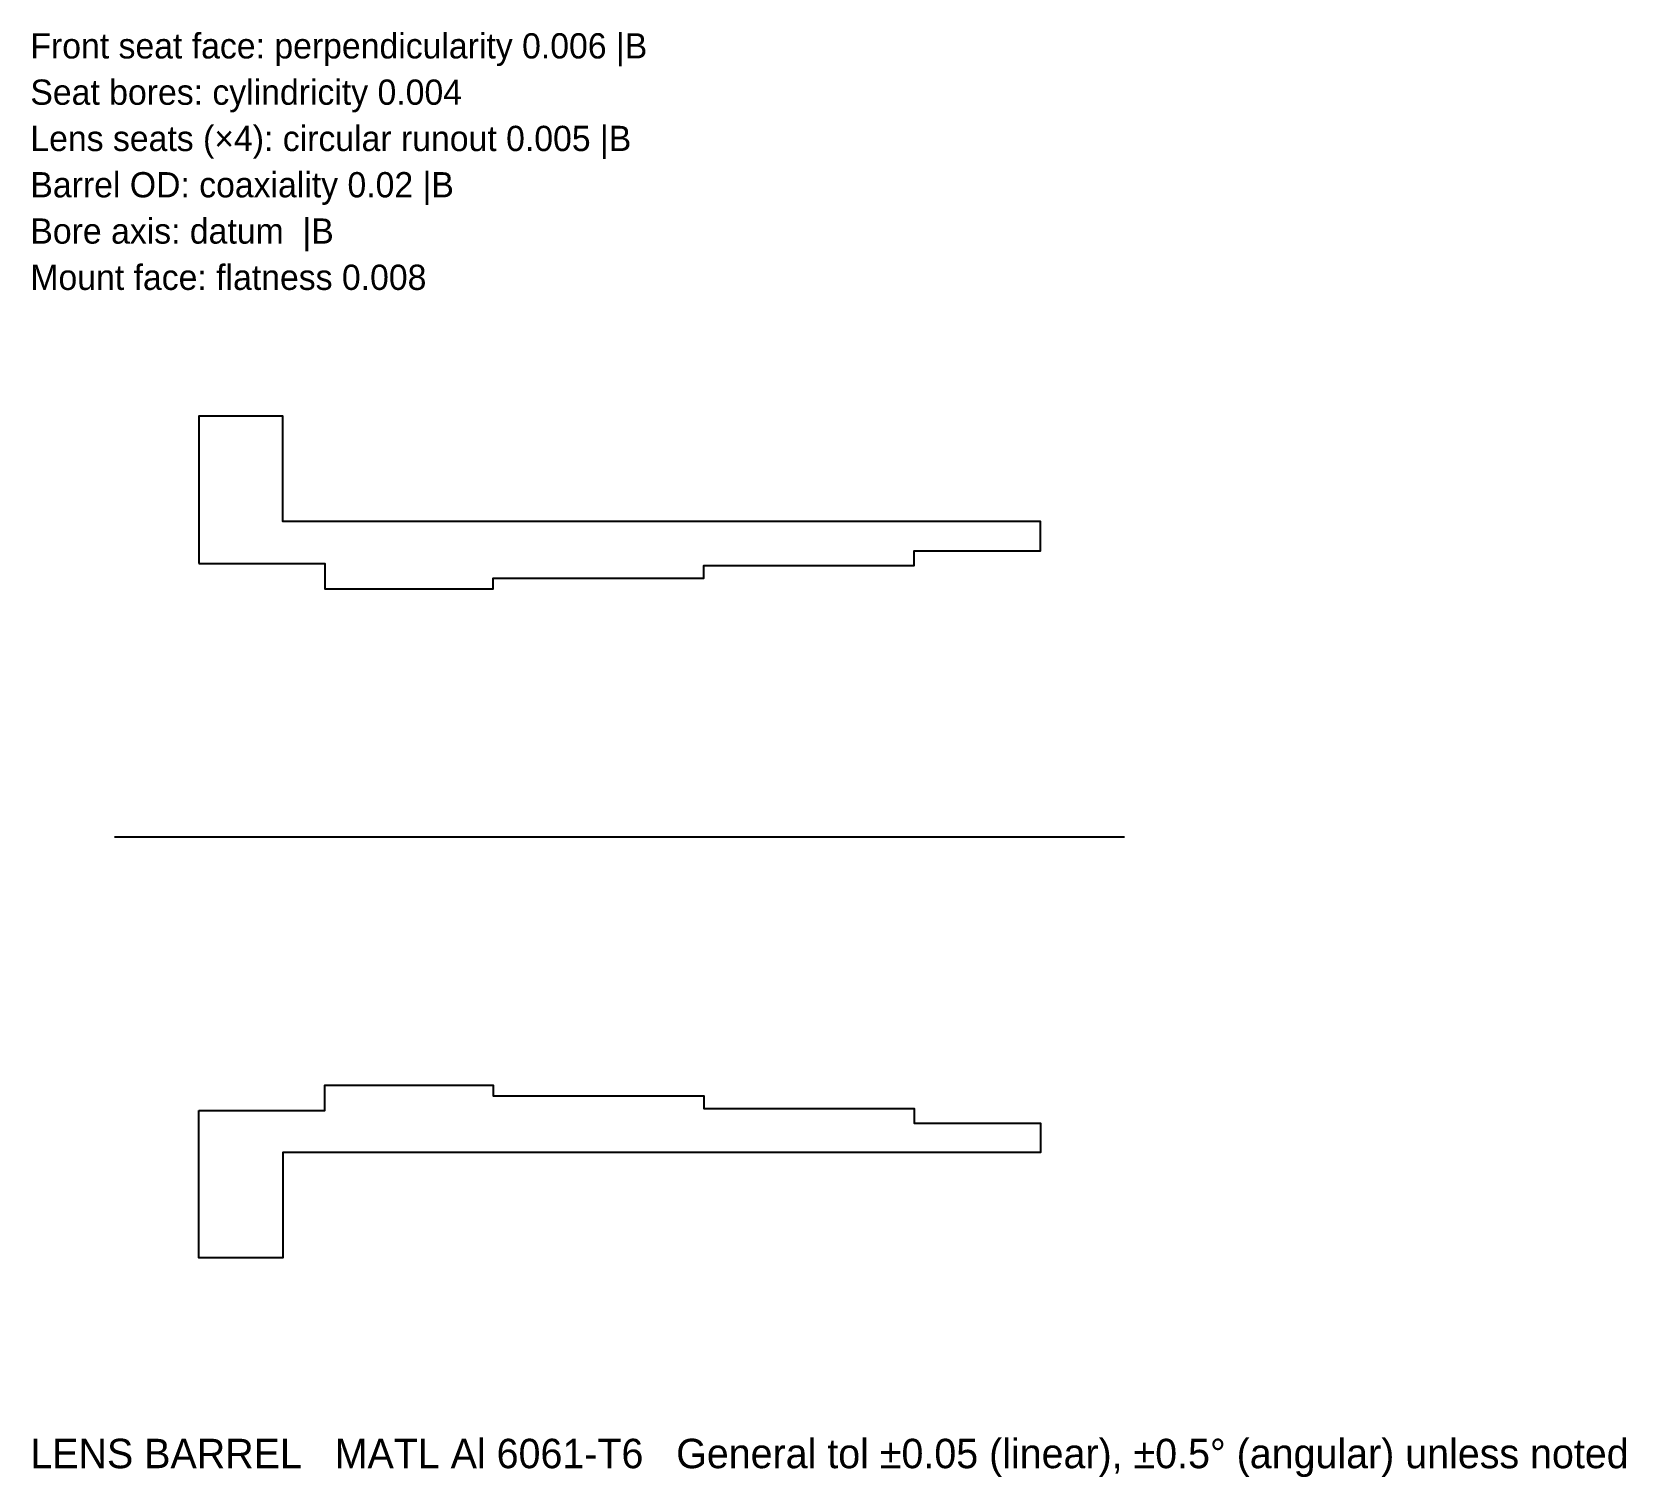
# Model space of a CAD drawing. Header units: millimetres. Extents: x -7.9 to 67.8, y -30.4 to 38.3.
import ezdxf

# ---------------------------------------------------------------- set-up
doc = ezdxf.new("R2010")
doc.units = ezdxf.units.MM
doc.layers.add('CENTER', color=1, linetype='Continuous')
doc.layers.add('GDT', color=5, linetype='Continuous')

msp = doc.modelspace()

# ---------------------------------------------------------------- linework, layer by layer
at = {"layer": 'CENTER'}
msp.add_line((-4, 0), (44, 0), dxfattribs=at)
at = {"layer": 'OUTLINE'}
for points in [[(0, 13), (6, 13), (6, 11.8), (14, 11.8), (14, 12.3), (24, 12.3), (24, 12.9), (34, 12.9), (34, 13.6), (40, 13.6), (40, 15), (4, 15), (4, 20), (0, 20), (0, 13)], [(0, -13), (6, -13), (6, -11.8), (14, -11.8), (14, -12.3), (24, -12.3), (24, -12.9), (34, -12.9), (34, -13.6), (40, -13.6), (40, -15), (4, -15), (4, -20), (0, -20), (0, -13)]]:
    msp.add_lwpolyline(points, close=True, dxfattribs=at)

# ---------------------------------------------------------------- texts
at = {"layer": 'GDT'}
for s, height, p in [('Front seat face: perpendicularity 0.006 |B', 1.2, (-8, 37)), ('Seat bores: cylindricity 0.004', 1.2, (-8, 34.8)), ('Lens seats (×4): circular runout 0.005 |B', 1.2, (-8, 32.6)), ('Barrel OD: coaxiality 0.02 |B', 1.2, (-8, 30.4)), ('Bore axis: datum  |B', 1.2, (-8, 28.2)), ('Mount face: flatness 0.008', 1.2, (-8, 26)), ('LENS BARREL   MATL Al 6061-T6   General tol ±0.05 (linear), ±0.5° (angular) unless noted', 1.4, (-8, -30))]:
    msp.add_text(s, height=height, dxfattribs=at).set_placement(p)

doc.saveas('drawing.dxf')
